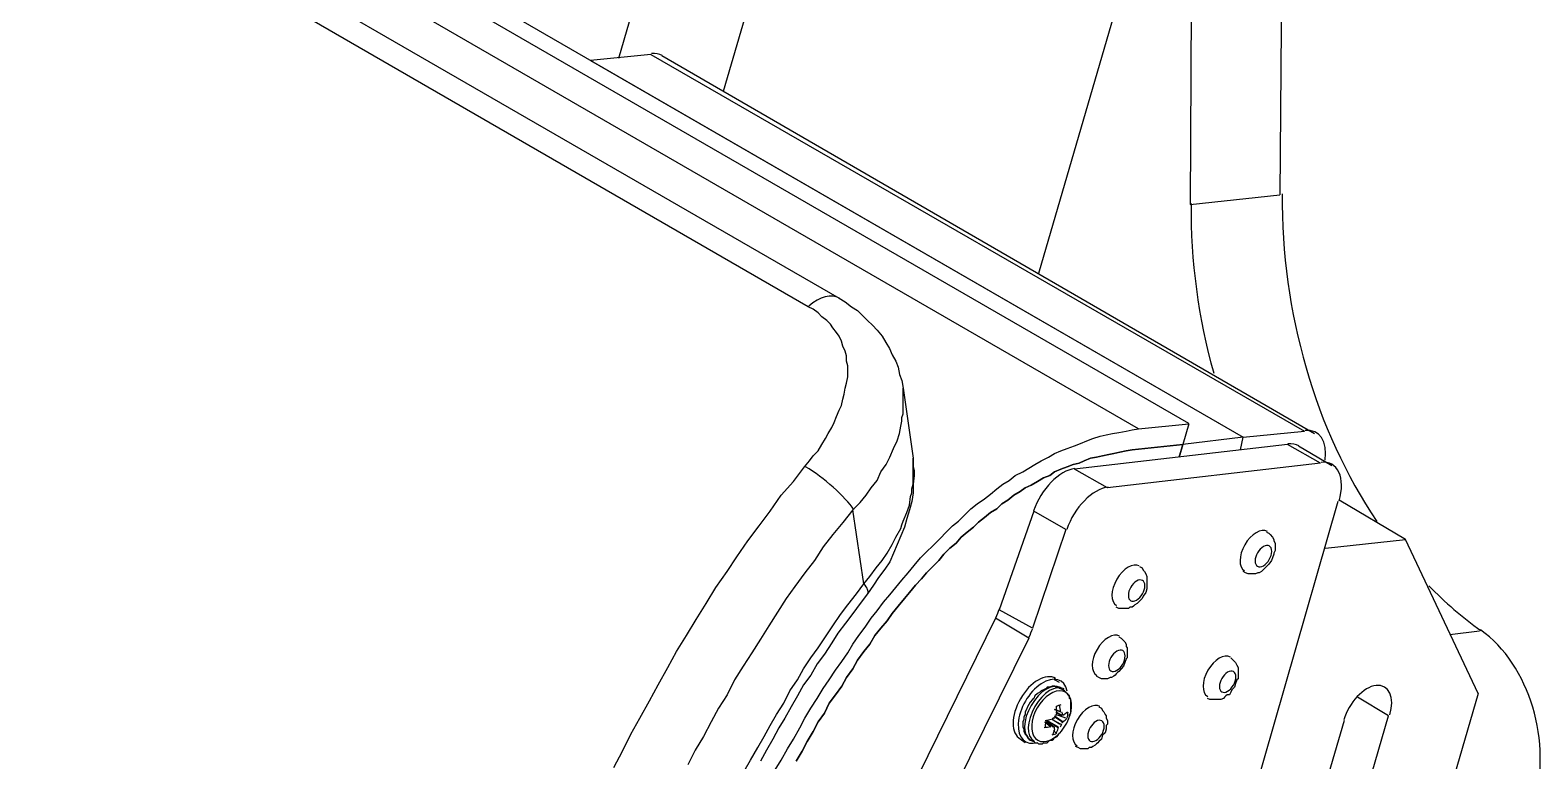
# Model space of a CAD drawing. Header units: inches. Extents: x 109 to 1721, y 29 to 669.
# Drawn here: x 1472.84 to 1498.3, y 387.31 to 399.67 of the extents above; entities that cross this region are included whole.
import ezdxf

# ---------------------------------------------------------------- set-up
doc = ezdxf.new("R2010")
doc.units = ezdxf.units.IN
doc.header["$LTSCALE"] = 0.03937
doc.header["$MEASUREMENT"] = 0
doc.layers.add('PDF3_Geometría', color=7, linetype='Continuous')

# ---------------------------------------------------------------- blocks, each defined once
blk = doc.blocks.new('OH3A1-1$-$ASSY$$CENTER$TUB_-_v2$-$copia1')
at = {"layer": 'PDF3_Geometría', "lineweight": -3}
for points in [[(16.8717, 12.8333), (18.15, 12.0958), (18.1541, 12.0933), (18.1583, 12.09), (18.1625, 12.0875), (18.1658, 12.0842), (18.1691, 12.0808), (18.1725, 12.0775), (18.1758, 12.0742), (18.1791, 12.07), (18.1816, 12.0658), (18.1841, 12.0617), (18.1858, 12.0575), (18.1883, 12.0533), (18.19, 12.0492), (18.1908, 12.0442), (18.1925, 12.04), (18.1933, 12.035), (18.2, 11.9875)], [(18.3525, 12.0075), (16.8975, 12.8475)], [(18.3866, 12.0109), (16.9317, 12.8508)], [(16.9517, 12.8392), (16.9684, 12.8417), (18.4233, 12.0017)], [(17.9975, 11.7783), (18.0033, 11.7892), (18.0091, 11.8008), (18.015, 11.8117), (18.0216, 11.8233), (18.0275, 11.8342), (18.0341, 11.8458), (18.04, 11.8567), (18.0466, 11.8675), (18.0533, 11.8783), (18.06, 11.8892), (18.0666, 11.9), (18.0741, 11.9108), (18.0808, 11.9208), (18.0883, 11.9317), (18.0958, 11.9417), (18.1033, 11.9517), (18.1108, 11.9625), (18.1191, 11.9717), (18.1266, 11.9817), (18.13, 11.9858), (18.1325, 11.9892), (18.1358, 11.9925), (18.1383, 11.9967), (18.1408, 12.0008), (18.1425, 12.0042), (18.145, 12.0083), (18.1466, 12.0117), (18.1483, 12.0158), (18.15, 12.02), (18.1516, 12.0233), (18.1525, 12.0275), (18.1533, 12.0308), (18.1541, 12.035), (18.155, 12.0383), (18.1558, 12.0425), (18.1558, 12.0458), (18.1558, 12.05), (18.155, 12.0533), (18.155, 12.0567), (18.1541, 12.06), (18.1525, 12.0633), (18.1516, 12.0667), (18.15, 12.07), (18.1483, 12.0725), (18.1458, 12.0758), (18.1441, 12.0783), (18.1416, 12.0808), (18.1383, 12.0833), (18.1358, 12.0858), (18.1325, 12.0883), (18.1291, 12.09), (16.8509, 12.8283)], [(18.0008, 12.2583), (18.0925, 12.5733)], [(18.0008, 12.2583), (18.0925, 12.5733)], [(18.0717, 12.2358), (18.1592, 12.535)], [(18.4508, 12.4775), (18.4483, 12.1658)], [(18.3817, 12.475), (18.3892, 12.4708), (18.3875, 12.1592)], [(18.38, 12.4392), (18.285, 12.1125)], [(18.0225, 12.2608), (17.9817, 12.2567), (18.4233, 12.0017), (18.465, 12.0058)], [(18.0225, 12.2608), (18.465, 12.0058)], [(18.03, 12.26), (18.4717, 12.0042)], [(18.3875, 12.1592), (18.4483, 12.1658)], [(18.1592, 11.9525), (18.1642, 11.9575), (18.1683, 11.9625), (18.1717, 11.9675), (18.1758, 11.9725), (18.1783, 11.9783), (18.1817, 11.9833), (18.1842, 11.9883), (18.1867, 11.9942), (18.1892, 11.9992), (18.1908, 12.0042), (18.1917, 12.0092), (18.1925, 12.0125), (18.1925, 12.015), (18.1933, 12.0175), (18.1933, 12.02), (18.1933, 12.0225), (18.1933, 12.025), (18.1933, 12.03), (18.1933, 12.035)], [(18.1067, 11.7767), (18.1108, 11.7833), (18.115, 11.7908), (18.1192, 11.7975), (18.1233, 11.805), (18.1267, 11.8117), (18.1308, 11.8183), (18.135, 11.825), (18.1392, 11.8317), (18.1433, 11.8375), (18.1475, 11.8442), (18.1517, 11.85), (18.1558, 11.8558), (18.1592, 11.8617), (18.1633, 11.8675), (18.1675, 11.8733), (18.1717, 11.8792), (18.1758, 11.8842), (18.18, 11.89), (18.1842, 11.895), (18.1883, 11.9), (18.1925, 11.905), (18.1967, 11.91), (18.2008, 11.915), (18.205, 11.92), (18.2092, 11.9242), (18.2133, 11.9283), (18.2183, 11.9333), (18.2225, 11.9375), (18.2267, 11.9417), (18.2308, 11.945), (18.235, 11.9492), (18.2392, 11.9533), (18.2433, 11.9567), (18.2483, 11.96), (18.2525, 11.9633), (18.2567, 11.9667), (18.2608, 11.97), (18.265, 11.9725), (18.2692, 11.9758), (18.2742, 11.9783), (18.2783, 11.9808), (18.2825, 11.9833), (18.2867, 11.9858), (18.2917, 11.9883), (18.2958, 11.9908), (18.3, 11.9925), (18.3042, 11.9942), (18.3092, 11.9958), (18.3133, 11.9975), (18.3175, 11.9992), (18.3217, 12.0008), (18.3267, 12.0025), (18.3308, 12.0033), (18.335, 12.0042), (18.3392, 12.005), (18.3442, 12.0058), (18.3483, 12.0067), (18.3525, 12.0075), (18.3867, 12.0108), (18.3825, 11.9967), (18.3483, 11.9933), (18.3442, 11.9925), (18.34, 11.9917), (18.3358, 11.9908), (18.3325, 11.99), (18.3283, 11.9892), (18.3242, 11.9883), (18.32, 11.9875), (18.3158, 11.9858), (18.3125, 11.9842), (18.3083, 11.9833), (18.3042, 11.9817), (18.3, 11.98), (18.2958, 11.9783), (18.2925, 11.9758), (18.2883, 11.9742), (18.2842, 11.9717), (18.28, 11.9692), (18.2758, 11.9675), (18.2725, 11.965), (18.2683, 11.9625), (18.2642, 11.9592), (18.26, 11.9567), (18.2567, 11.9533), (18.2525, 11.9508), (18.2483, 11.9475), (18.2442, 11.9442), (18.2408, 11.9408), (18.2367, 11.9375), (18.2325, 11.9342), (18.2292, 11.93), (18.225, 11.9267), (18.2208, 11.9225), (18.2175, 11.9183), (18.2133, 11.9142), (18.2092, 11.91), (18.2058, 11.9058), (18.2017, 11.9017), (18.1975, 11.8967), (18.1942, 11.8925), (18.19, 11.8875), (18.1858, 11.8825), (18.1825, 11.8775), (18.1783, 11.8725), (18.1742, 11.8675), (18.1708, 11.8617), (18.1667, 11.8567), (18.1625, 11.8508), (18.1592, 11.845), (18.155, 11.8392), (18.1517, 11.8333), (18.1475, 11.8275), (18.1433, 11.8217), (18.14, 11.815), (18.1358, 11.8092), (18.1325, 11.8025), (18.1283, 11.7958), (18.125, 11.7892), (18.1208, 11.7825)], [(18.1208, 11.7825), (18.125, 11.7892), (18.1283, 11.7958), (18.1325, 11.8025), (18.1358, 11.8092), (18.14, 11.815), (18.1433, 11.8217), (18.1475, 11.8275), (18.1517, 11.8333), (18.155, 11.8392), (18.1592, 11.845), (18.1625, 11.8508), (18.1667, 11.8567), (18.1708, 11.8617), (18.1742, 11.8675), (18.1783, 11.8725), (18.1825, 11.8775), (18.1858, 11.8825), (18.19, 11.8875), (18.1942, 11.8925), (18.1975, 11.8967), (18.2017, 11.9017), (18.2058, 11.9058), (18.2092, 11.91), (18.2133, 11.9142), (18.2175, 11.9183), (18.2208, 11.9225), (18.225, 11.9267), (18.2292, 11.93), (18.2325, 11.9342), (18.2367, 11.9375), (18.2408, 11.9408), (18.2442, 11.9442), (18.2483, 11.9475), (18.2525, 11.9508), (18.2567, 11.9533), (18.26, 11.9567), (18.2642, 11.9592), (18.2683, 11.9625), (18.2725, 11.965), (18.2758, 11.9675), (18.28, 11.9692), (18.2842, 11.9717), (18.2883, 11.9742), (18.2925, 11.9758), (18.2958, 11.9783), (18.3, 11.98), (18.3042, 11.9817), (18.3083, 11.9833), (18.3125, 11.9842), (18.3158, 11.9858), (18.32, 11.9875), (18.3242, 11.9883), (18.3283, 11.9892), (18.3325, 11.99), (18.3358, 11.9908), (18.34, 11.9917), (18.3442, 11.9925), (18.3483, 11.9933), (18.3825, 11.9967), (18.38, 11.9883)], [(18.4533, 11.9967), (18.3092, 11.98)], [(18.38, 11.9883), (18.3825, 11.9967)], [(18.4217, 11.9933), (18.4233, 12.0017), (18.3825, 11.9967)], [(18.4217, 11.9933), (18.4233, 12.0017)], [(18.4758, 11.9842), (18.4533, 11.9967)], [(18.2, 11.9875), (18.2, 11.985), (18.2, 11.9817), (18.2008, 11.9792), (18.2008, 11.9758), (18.2, 11.97), (18.2, 11.9642), (18.1992, 11.9583), (18.1975, 11.9525), (18.1958, 11.9467), (18.1942, 11.9408), (18.1917, 11.935), (18.1892, 11.9292), (18.1867, 11.9233), (18.1842, 11.9175), (18.1808, 11.9125), (18.1767, 11.9067), (18.1733, 11.9017), (18.1692, 11.8958), (18.1642, 11.8892), (18.1592, 11.8825), (18.1542, 11.8758), (18.1492, 11.8692), (18.145, 11.8625), (18.14, 11.855), (18.135, 11.8483), (18.1308, 11.8408), (18.1258, 11.8342), (18.1217, 11.8267), (18.1175, 11.8192), (18.1133, 11.8117), (18.1092, 11.805), (18.105, 11.7975), (18.1008, 11.79), (18.0967, 11.7825)], [(18.1667, 11.9025), (18.1708, 11.9075), (18.175, 11.9133), (18.1792, 11.9183), (18.1825, 11.9233), (18.1858, 11.9292), (18.1883, 11.9342), (18.1917, 11.94), (18.1925, 11.9425), (18.1933, 11.945), (18.1958, 11.9508), (18.1975, 11.9558), (18.1983, 11.9617), (18.1992, 11.9642), (18.1992, 11.9667), (18.2, 11.97), (18.2, 11.9725), (18.2, 11.975), (18.2, 11.9775), (18.2, 11.98), (18.2, 11.9825), (18.2, 11.9875)], [(18.4608, 11.9958), (18.4833, 11.9825)], [(18.3317, 11.9675), (18.3092, 11.98)], [(18.4758, 11.9842), (18.3317, 11.9675)], [(18.4875, 11.9583), (18.4158, 11.7083)], [(18.4792, 11.9267), (18.5333, 11.9325), (18.4883, 11.9592)], [(18.0858, 11.7758), (18.09, 11.7833), (18.095, 11.7917), (18.0992, 11.7992), (18.1033, 11.8067), (18.1075, 11.8142), (18.1125, 11.8217), (18.1167, 11.83), (18.1217, 11.8375), (18.1258, 11.845), (18.1308, 11.8525), (18.1358, 11.8592), (18.1408, 11.8667), (18.1458, 11.8742), (18.1508, 11.8817), (18.1558, 11.8883), (18.1617, 11.8958), (18.1667, 11.9025), (18.1592, 11.9525), (18.1525, 11.9441), (18.1458, 11.9358), (18.1392, 11.9275), (18.1333, 11.9183), (18.1267, 11.91), (18.12, 11.9008), (18.1142, 11.8925), (18.1083, 11.8833), (18.1025, 11.8742), (18.0967, 11.865), (18.0908, 11.8558), (18.085, 11.8467), (18.0792, 11.8375), (18.0742, 11.8275), (18.0683, 11.8183), (18.0633, 11.8092), (18.0583, 11.7992), (18.0525, 11.79), (18.0475, 11.78)], [(18.2817, 11.9517), (18.2583, 11.885)], [(18.3033, 11.9392), (18.2817, 11.9517)], [(18.3033, 11.9392), (18.2808, 11.8725)], [(18.4392, 11.9375), (18.4408, 11.9367), (18.4417, 11.9358), (18.4433, 11.9342), (18.4442, 11.9325), (18.4442, 11.9317), (18.445, 11.93), (18.445, 11.9283), (18.445, 11.9275), (18.445, 11.9258), (18.445, 11.925), (18.4442, 11.9233), (18.4442, 11.9225), (18.4433, 11.92), (18.4425, 11.9183), (18.4408, 11.9158), (18.4392, 11.9142), (18.4383, 11.9133), (18.4375, 11.9125), (18.4367, 11.9117), (18.4358, 11.9108), (18.4342, 11.91), (18.4333, 11.91), (18.4317, 11.9092), (18.43, 11.9092), (18.4283, 11.9092), (18.4267, 11.9092), (18.425, 11.91), (18.4233, 11.9108)], [(18.5825, 11.8283), (18.5333, 11.9325)], [(18.3533, 11.9142), (18.355, 11.9133), (18.3558, 11.9117), (18.3567, 11.9108), (18.3575, 11.9092), (18.3583, 11.9075), (18.3583, 11.9067), (18.3583, 11.905), (18.3583, 11.9033), (18.3583, 11.9025), (18.3583, 11.9008), (18.3583, 11.9), (18.3583, 11.8992), (18.3575, 11.8967), (18.3558, 11.8942), (18.355, 11.8925), (18.3533, 11.8908), (18.3525, 11.89), (18.3517, 11.8892), (18.35, 11.8883), (18.3492, 11.8875), (18.3483, 11.8867), (18.3467, 11.8867), (18.3458, 11.8858), (18.3442, 11.8858), (18.3425, 11.8858), (18.3408, 11.8858), (18.3392, 11.8858), (18.3375, 11.8867)], [(18.2808, 11.8725), (18.2583, 11.885)], [(18.2558, 11.8792), (18.0459, 11.4525)], [(18.2783, 11.8658), (18.2558, 11.8792)], [(18.2783, 11.8658), (18.0675, 11.4392)], [(18.3392, 11.8667), (18.3408, 11.8658), (18.3425, 11.8642), (18.3433, 11.8633), (18.3442, 11.8617), (18.3442, 11.86), (18.345, 11.8592), (18.345, 11.8575), (18.345, 11.8567), (18.345, 11.855), (18.345, 11.8542), (18.345, 11.8525), (18.3442, 11.8517), (18.3433, 11.8492), (18.3425, 11.8467), (18.3408, 11.845), (18.3392, 11.8433), (18.3383, 11.8425), (18.3375, 11.8417), (18.3367, 11.8408), (18.3358, 11.84), (18.3342, 11.8392), (18.3333, 11.8392), (18.3317, 11.8383), (18.33, 11.8383), (18.3292, 11.8383), (18.3275, 11.8383), (18.3258, 11.8392), (18.3242, 11.84)], [(18.5633, 11.8683), (18.5833, 11.8708)], [(18.415, 11.8525), (18.4158, 11.8517), (18.4175, 11.85), (18.4183, 11.8492), (18.4192, 11.8475), (18.42, 11.8458), (18.42, 11.845), (18.42, 11.8433), (18.42, 11.8417), (18.42, 11.8408), (18.42, 11.8392), (18.42, 11.8383), (18.4192, 11.8375), (18.4183, 11.835), (18.4175, 11.8325), (18.4158, 11.8308), (18.415, 11.8292), (18.4142, 11.8275), (18.4125, 11.8275), (18.4117, 11.8267), (18.4108, 11.8258), (18.41, 11.825), (18.4083, 11.8242), (18.4067, 11.8242), (18.4058, 11.8242), (18.4042, 11.8242), (18.4025, 11.8242), (18.4008, 11.8242), (18.3992, 11.825)], [(18.2992, 11.8358), (18.2958, 11.8375)], [(18.3017, 11.8308), (18.2992, 11.8317), (18.2983, 11.8325), (18.2967, 11.8325), (18.2958, 11.8333), (18.2942, 11.8333), (18.2925, 11.8325), (18.2908, 11.8325), (18.29, 11.8317), (18.2883, 11.8308), (18.2867, 11.83), (18.2858, 11.8292), (18.2842, 11.8283), (18.2825, 11.8267), (18.2817, 11.825), (18.2808, 11.8242), (18.2792, 11.8225), (18.2783, 11.8208), (18.2775, 11.8192), (18.2767, 11.8175), (18.2758, 11.8158), (18.2758, 11.8142), (18.275, 11.8125), (18.275, 11.8108), (18.2742, 11.8092), (18.2742, 11.8075), (18.2742, 11.8058), (18.275, 11.8042), (18.275, 11.8025), (18.2758, 11.8008), (18.2767, 11.8), (18.2775, 11.7992), (18.2783, 11.7975), (18.2792, 11.7967), (18.2817, 11.7958)], [(18.3058, 11.8125), (18.3058, 11.8142), (18.3067, 11.815), (18.3067, 11.8167), (18.3067, 11.8183), (18.3067, 11.8192), (18.3067, 11.8208), (18.3067, 11.8217), (18.3067, 11.8233), (18.3067, 11.8242), (18.3058, 11.825), (18.3058, 11.8267), (18.305, 11.8275), (18.3042, 11.8283), (18.3033, 11.8292), (18.3025, 11.83), (18.3017, 11.8308)], [(18.5825, 11.8283), (18.4983, 11.5392)], [(18.5217, 11.8133), (18.5008, 11.8258)], [(18.2958, 11.8175), (18.3, 11.8158), (18.2958, 11.8175)], [(18.2958, 11.8142), (18.2958, 11.8142)], [(18.2958, 11.8133), (18.3017, 11.8092)], [(18.2967, 11.8158), (18.3, 11.8142)], [(18.2967, 11.8158), (18.3008, 11.8133)], [(18.3033, 11.8117), (18.2967, 11.8142)], [(18.3, 11.8158), (18.3, 11.8158)], [(18.3, 11.8142), (18.3008, 11.8133)], [(18.3017, 11.8142), (18.3017, 11.8142)], [(18.3258, 11.8192), (18.3275, 11.8183), (18.3283, 11.8167), (18.3292, 11.8158), (18.33, 11.8142), (18.3308, 11.8133), (18.3308, 11.8117), (18.3317, 11.81), (18.3317, 11.8092), (18.3317, 11.8075), (18.3308, 11.8067), (18.3308, 11.805), (18.3308, 11.8042), (18.33, 11.8017), (18.3283, 11.8), (18.3275, 11.7975), (18.3258, 11.7958), (18.325, 11.795), (18.3242, 11.7942), (18.3233, 11.7933), (18.3217, 11.7925), (18.3208, 11.7917), (18.3192, 11.7917), (18.3183, 11.7908), (18.3167, 11.7908), (18.315, 11.7908), (18.3133, 11.7908), (18.3117, 11.7917), (18.31, 11.7925)], [(18.4425, 11.54), (18.5217, 11.8133)], [(18.2892, 11.8092), (18.2933, 11.8058)], [(18.2933, 11.8058), (18.2892, 11.8092)], [(18.2983, 11.805), (18.29, 11.81)], [(18.295, 11.8058), (18.29, 11.8092)], [(18.29, 11.8092), (18.295, 11.8058)], [(18.2908, 11.81), (18.2983, 11.8058)], [(18.2925, 11.8058), (18.2925, 11.8058)], [(18.2933, 11.8108), (18.2933, 11.8108)], [(18.2942, 11.8108), (18.3, 11.8075)], [(18.2992, 11.8075), (18.2942, 11.8108)], [(18.295, 11.8117), (18.2958, 11.8117)], [(18.295, 11.8058), (18.295, 11.8058)], [(18.295, 11.8042), (18.295, 11.8042)], [(18.2967, 11.8017), (18.295, 11.8033)], [(18.3008, 11.8092), (18.2958, 11.8125)], [(18.2983, 11.8058), (18.2983, 11.8058)], [(18.3, 11.8075), (18.2992, 11.8075)], [(18.3008, 11.8092), (18.3008, 11.8092)], [(18.4917, 11.81), (18.4117, 11.5367)], [(18.2758, 11.795), (18.2725, 11.7975)], [(18.2817, 11.7958), (18.2825, 11.795), (18.2842, 11.795), (18.285, 11.7942), (18.2858, 11.7942), (18.2875, 11.7942), (18.2883, 11.795), (18.2892, 11.795), (18.2908, 11.795), (18.2917, 11.7958), (18.2925, 11.7967), (18.2942, 11.7967), (18.295, 11.7975), (18.2958, 11.7983), (18.2975, 11.7992), (18.2983, 11.8), (18.2992, 11.8017)]]:
    blk.add_lwpolyline(points, dxfattribs=at)
for centre, radius, start, end in [((18.8036, 12.157), 0.4155, 179.6171, 195.6434), ((18.737, 12.0843), 0.2624, 224.2753, 234.4111), ((18.2096, 11.9025), 0.0517, 333.6672, 341.013), ((18.2321, 11.8892), 0.0517, 333.6672, 341.013), ((18.257, 11.8257), 0.0416, 340.8069, 343.9892), ((18.2513, 11.814), 0.046, 0.7737, 6.7699), ((18.2609, 11.8139), 0.0389, 2.8513, 9.8417), ((18.2717, 11.8052), 0.0309, 16.4209, 19.7516), ((18.3043, 11.8462), 0.0324, 264.4059, 266.577), ((18.2938, 11.8281), 0.0162, 300.7654, 311.4565), ((18.2845, 11.8447), 0.0396, 276.2127, 282.5343), ((18.2812, 11.8602), 0.0509, 279.2829, 284.2703), ((18.3022, 11.8462), 0.041, 258.5426, 260.7588), ((18.2712, 11.8448), 0.0407, 304.4167, 307.4692), ((18.2723, 11.8111), 0.0247, 334.5172, 343.6165), ((18.2721, 11.8017), 0.0239, 6.7194, 10.3758), ((18.2768, 11.8121), 0.0227, 333.1638, 343.1658), ((18.2754, 11.8229), 0.0321, 318.1721, 341.8475), ((18.2696, 11.8225), 0.0344, 330.8287, 334.6), ((18.2806, 11.8294), 0.0291, 313.877, 317.9109), ((18.2933, 11.8221), 0.0152, 302.9512, 314.9623)]:
    blk.add_arc(centre, radius, start, end, dxfattribs=at)
for points in [[(18.0302, 12.26), (18.0281, 12.2612), (18.0257, 12.2617), (18.0229, 12.2613)], [(18.4498, 12.1665), (18.4492, 12.0862), (18.4721, 12.0068), (18.5138, 11.9448)], [(18.1502, 12.0958), (18.1448, 12.099), (18.1369, 12.0969), (18.1294, 12.0904)], [(18.4788, 11.9861), (18.4806, 11.999), (18.4751, 12.0074), (18.4654, 12.0063)], [(18.4611, 11.9958), (18.459, 11.997), (18.4565, 11.9975), (18.4537, 11.9972)], [(18.1599, 11.9526), (18.1541, 11.9615), (18.1395, 11.9746), (18.1273, 11.9817)], [(18.3095, 11.9805), (18.2989, 11.9792), (18.2866, 11.9667), (18.2815, 11.9518)], [(18.4882, 11.978), (18.4859, 11.9829), (18.4816, 11.9853), (18.4762, 11.9847)], [(18.4883, 11.9587), (18.4905, 11.9662), (18.4905, 11.9732), (18.4882, 11.978)], [(18.332, 11.968), (18.3214, 11.9667), (18.3091, 11.9542), (18.304, 11.9393)], [(18.4398, 11.9379), (18.4356, 11.9404), (18.4288, 11.9363), (18.4245, 11.929)], [(18.4245, 11.929), (18.4203, 11.9216), (18.4202, 11.9137), (18.4244, 11.9112)], [(18.4371, 11.9277), (18.434, 11.9259), (18.4315, 11.9216), (18.4315, 11.918)], [(18.4427, 11.9245), (18.4427, 11.9281), (18.4402, 11.9295), (18.4371, 11.9277)], [(18.3531, 11.9146), (18.349, 11.917), (18.3421, 11.913), (18.3379, 11.9056)], [(18.4315, 11.918), (18.4315, 11.9145), (18.434, 11.913), (18.4371, 11.9148)], [(18.4371, 11.9148), (18.4402, 11.9166), (18.4427, 11.9209), (18.4427, 11.9245)], [(18.3379, 11.9056), (18.3336, 11.8983), (18.3335, 11.8903), (18.3377, 11.8879)], [(18.3569, 11.9012), (18.3569, 11.9047), (18.3544, 11.9062), (18.3513, 11.9044)], [(18.1693, 11.8963), (18.1701, 11.8973), (18.1692, 11.8996), (18.1668, 11.9028)], [(18.3513, 11.9044), (18.3482, 11.9026), (18.3457, 11.8983), (18.3457, 11.8947)], [(18.3457, 11.8947), (18.3457, 11.8911), (18.3482, 11.8897), (18.3513, 11.8915)], [(18.3513, 11.8915), (18.3544, 11.8932), (18.3569, 11.8976), (18.3569, 11.9012)], [(18.3398, 11.8671), (18.3356, 11.8695), (18.3288, 11.8655), (18.3245, 11.8581)], [(18.62, 11.7513), (18.6329, 11.7956), (18.6173, 11.8477), (18.5841, 11.8713)], [(18.3245, 11.8581), (18.3203, 11.8508), (18.3202, 11.8428), (18.3244, 11.8404)], [(18.3379, 11.8569), (18.3348, 11.8551), (18.3323, 11.8508), (18.3323, 11.8472)], [(18.3435, 11.8537), (18.3435, 11.8572), (18.341, 11.8587), (18.3379, 11.8569)], [(18.4148, 11.8529), (18.4106, 11.8554), (18.4038, 11.8513), (18.3995, 11.844)], [(18.3323, 11.8472), (18.3323, 11.8436), (18.3348, 11.8422), (18.3379, 11.844)], [(18.3379, 11.844), (18.341, 11.8457), (18.3435, 11.8501), (18.3435, 11.8537)], [(18.3995, 11.844), (18.3953, 11.8366), (18.3952, 11.8287), (18.3994, 11.8262)], [(18.4185, 11.8395), (18.4185, 11.8431), (18.416, 11.8445), (18.4129, 11.8427)], [(18.2867, 11.8349), (18.2784, 11.8294), (18.2717, 11.818), (18.2712, 11.808)], [(18.2965, 11.8385), (18.2899, 11.8423), (18.2792, 11.8362), (18.2727, 11.8248)], [(18.2998, 11.8323), (18.2944, 11.8354), (18.2855, 11.83), (18.2799, 11.8202)], [(18.3023, 11.8314), (18.2969, 11.8345), (18.288, 11.8292), (18.2824, 11.8194)], [(18.3043, 11.8299), (18.3025, 11.8383), (18.295, 11.8404), (18.2867, 11.8349)], [(18.4129, 11.8427), (18.4098, 11.8409), (18.4073, 11.8366), (18.4073, 11.833)], [(18.4129, 11.8298), (18.416, 11.8316), (18.4185, 11.8359), (18.4185, 11.8395)], [(18.5134, 11.8337), (18.5048, 11.8328), (18.495, 11.8223), (18.4915, 11.8104)], [(18.5227, 11.8138), (18.5262, 11.8257), (18.522, 11.8347), (18.5134, 11.8337)], [(18.2727, 11.8248), (18.2661, 11.8134), (18.2661, 11.8011), (18.2727, 11.7974)], [(18.3013, 11.8299), (18.2959, 11.8312), (18.2886, 11.8264), (18.284, 11.8186)], [(18.3061, 11.8132), (18.3088, 11.8215), (18.3068, 11.8286), (18.3013, 11.8299)], [(18.4073, 11.833), (18.4073, 11.8295), (18.4098, 11.828), (18.4129, 11.8298)], [(18.2799, 11.8202), (18.2742, 11.8104), (18.274, 11.8), (18.2794, 11.7969)], [(18.2824, 11.8194), (18.2767, 11.8096), (18.2765, 11.7992), (18.2819, 11.7961)], [(18.284, 11.8186), (18.2795, 11.8107), (18.279, 11.802), (18.2828, 11.7979)], [(18.3, 11.8206), (18.299, 11.8204), (18.2979, 11.82), (18.2968, 11.8192)], [(18.3043, 11.8115), (18.3047, 11.813), (18.3049, 11.8144), (18.3049, 11.8156)], [(18.3265, 11.8196), (18.3223, 11.822), (18.3154, 11.818), (18.3112, 11.8106)], [(18.2712, 11.808), (18.2706, 11.7981), (18.2762, 11.7926), (18.2843, 11.7952)], [(18.2899, 11.8093), (18.2895, 11.8079), (18.2893, 11.8065), (18.2893, 11.8052)], [(18.3112, 11.8106), (18.3069, 11.8033), (18.3069, 11.7953), (18.3111, 11.7929)], [(18.3238, 11.8094), (18.3207, 11.8076), (18.3182, 11.8033), (18.3182, 11.7997)], [(18.3294, 11.8062), (18.3294, 11.8097), (18.3269, 11.8112), (18.3238, 11.8094)], [(18.3238, 11.7965), (18.3269, 11.7982), (18.3294, 11.8026), (18.3294, 11.8062)], [(18.2828, 11.7979), (18.2867, 11.7938), (18.2938, 11.7956), (18.2997, 11.8021)], [(18.2941, 11.8003), (18.2952, 11.8004), (18.2963, 11.8009), (18.2974, 11.8016)], [(18.3182, 11.7997), (18.3182, 11.7961), (18.3207, 11.7947), (18.3238, 11.7965)]]:
    blk.add_open_spline(points, degree=3, dxfattribs=at)

msp = doc.modelspace()

# ---------------------------------------------------------------- block references
at = {"xscale": 25, "yscale": 25, "zscale": 25}
msp.add_blockref('OH3A1-1$-$ASSY$$CENTER$TUB_-_v2$-$copia1', (1032.78, 92.74), dxfattribs=at)

doc.saveas('drawing.dxf')
